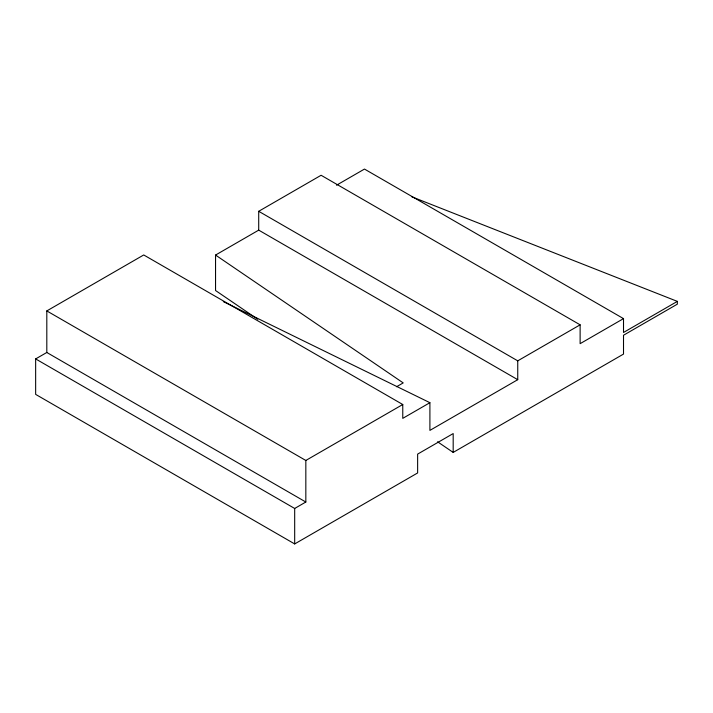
<?xml version="1.0" encoding="UTF-8"?>
<svg xmlns="http://www.w3.org/2000/svg" width="713" height="713" viewBox="0 0 713 713"><rect width="100%" height="100%" fill="white"/><g stroke="black" fill="none" stroke-linecap="round" stroke-linejoin="round"><path stroke-width="1.07" d="M46.808 310.921L305.832 460.464L305.832 502.023L46.808 352.48L46.808 310.921L143.732 254.96L402.765 404.512L402.765 418.362L429.903 402.693L429.903 430.394L517.745 379.681L517.745 360.84L258.712 211.298L258.712 230.13L517.745 379.681M258.712 211.298L321.1 175.273L580.124 324.825L580.124 343.666L623.51 318.622L623.51 332.472L677.35 301.385L677.35 304.157L623.51 335.244L623.51 354.085L453.183 452.416L437.586 441.793M453.183 452.416L453.183 433.575L417.631 454.11L417.631 472.951L294.683 543.93L35.65 394.378L35.65 358.915L46.808 352.48M257.75 319.272L215.549 290.521L215.549 255.058L258.712 230.13M336.518 185.211L364.477 169.07L623.51 318.622M396.562 386.74L403.21 382.908L215.549 255.058M305.832 460.464L402.765 404.512M517.745 360.84L580.124 324.825M35.65 358.915L294.683 508.467L305.832 502.023M411.757 196.779L677.35 301.385M223.329 301.626L429.903 402.693M294.683 508.467L294.683 543.93"/></g></svg>
